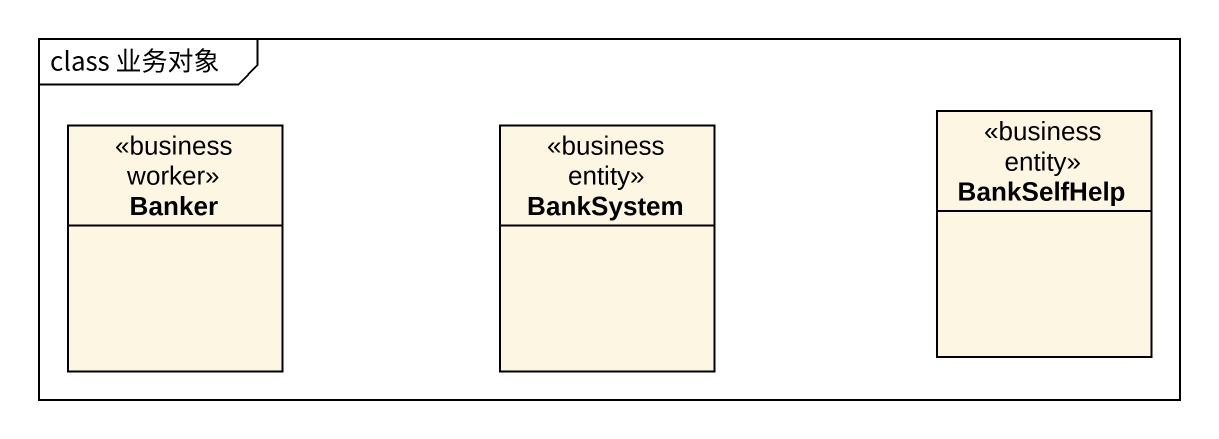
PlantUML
@startuml
mainframe class 业务对象
hide circle
hide empty members
class BankSelfHelp <<business entity>>
class Banker <<business worker>>
class BankSystem <<business entity>>
@enduml
